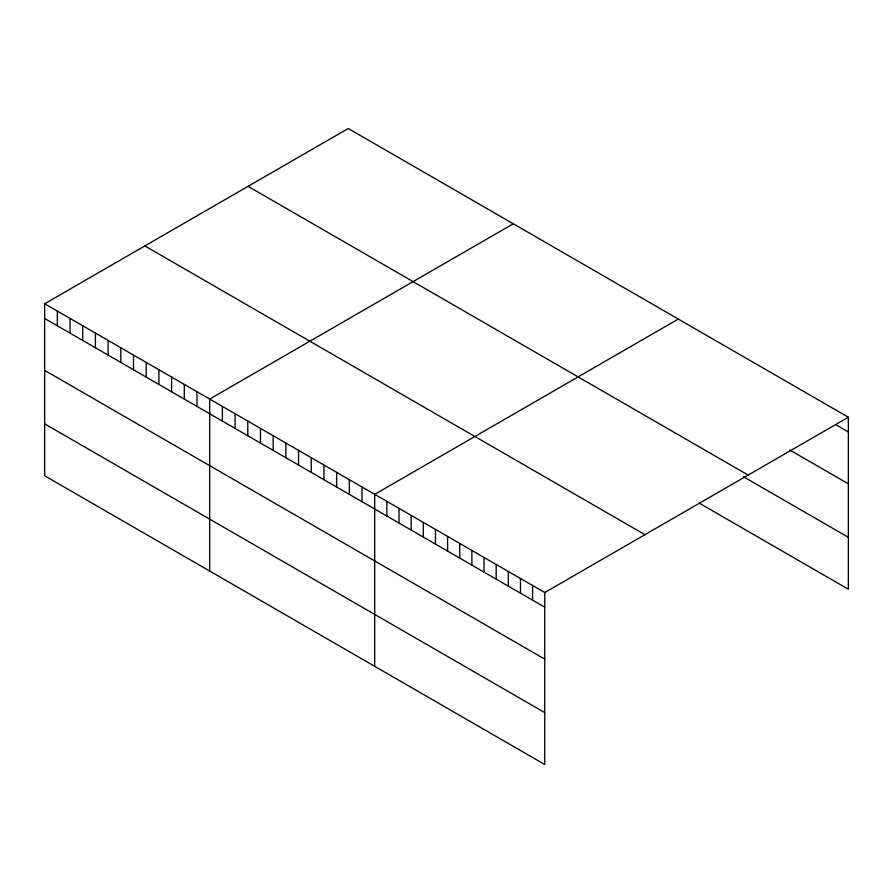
<?xml version="1.0" encoding="UTF-8"?>
<svg xmlns="http://www.w3.org/2000/svg" width="893" height="893" viewBox="0 0 893 893"><rect width="100%" height="100%" fill="white"/><g stroke="black" fill="none" stroke-linecap="round" stroke-linejoin="round"><path stroke-width="1.34" d="M44.65 303.776L544.752 592.517L544.752 764.497L44.65 475.768L44.65 303.776L348.248 128.503L848.35 417.232L848.35 589.224L699.297 503.161M513.285 223.786L209.688 399.059L209.688 571.051M678.312 319.058L374.714 494.342L374.714 666.334M544.752 592.517L848.35 417.232M836.205 424.912L848.35 431.922M789.836 450.039L848.35 483.827M248.064 186.347L748.167 475.076M743.456 476.75L848.35 537.307M144.833 245.932L644.936 534.673M44.65 318.466L544.752 607.195M44.65 370.372L544.752 659.112M44.65 423.862L544.752 712.592M532.608 585.495L532.608 600.185M520.463 578.485L520.463 593.175M508.318 571.475L508.318 586.165M496.173 564.465L496.173 579.155M484.028 557.455L484.028 572.134M471.884 550.434L471.884 565.124M459.739 543.424L459.739 558.114M447.594 536.414L447.594 551.104M435.449 529.404L435.449 544.094M423.304 522.394L423.304 537.084M411.16 515.384L411.16 530.062M399.004 508.363L399.004 523.052M386.859 501.353L386.859 516.042M362.022 487.009L362.022 501.699M349.33 479.686L349.33 494.376M336.639 472.352L336.639 487.042M323.936 465.03L323.936 479.708M311.244 457.696L311.244 472.386M298.552 450.362L298.552 465.052M285.849 443.04L285.849 457.729M273.158 435.706L273.158 450.396M260.466 428.383L260.466 443.062M247.774 421.049L247.774 435.739M235.071 413.716L235.071 428.406M222.379 406.393L222.379 421.083M196.985 391.737L196.985 406.415M184.293 384.403L184.293 399.093M171.601 377.069L171.601 391.759M158.909 369.747L158.909 384.436M146.206 362.413L146.206 377.103M133.515 355.09L133.515 369.769M120.823 347.757L120.823 362.446M108.12 340.423L108.12 355.113M95.428 333.1L95.428 347.79M82.736 325.766L82.736 340.456M70.045 318.433L70.045 333.122M57.342 311.11L57.342 325.8"/></g></svg>
